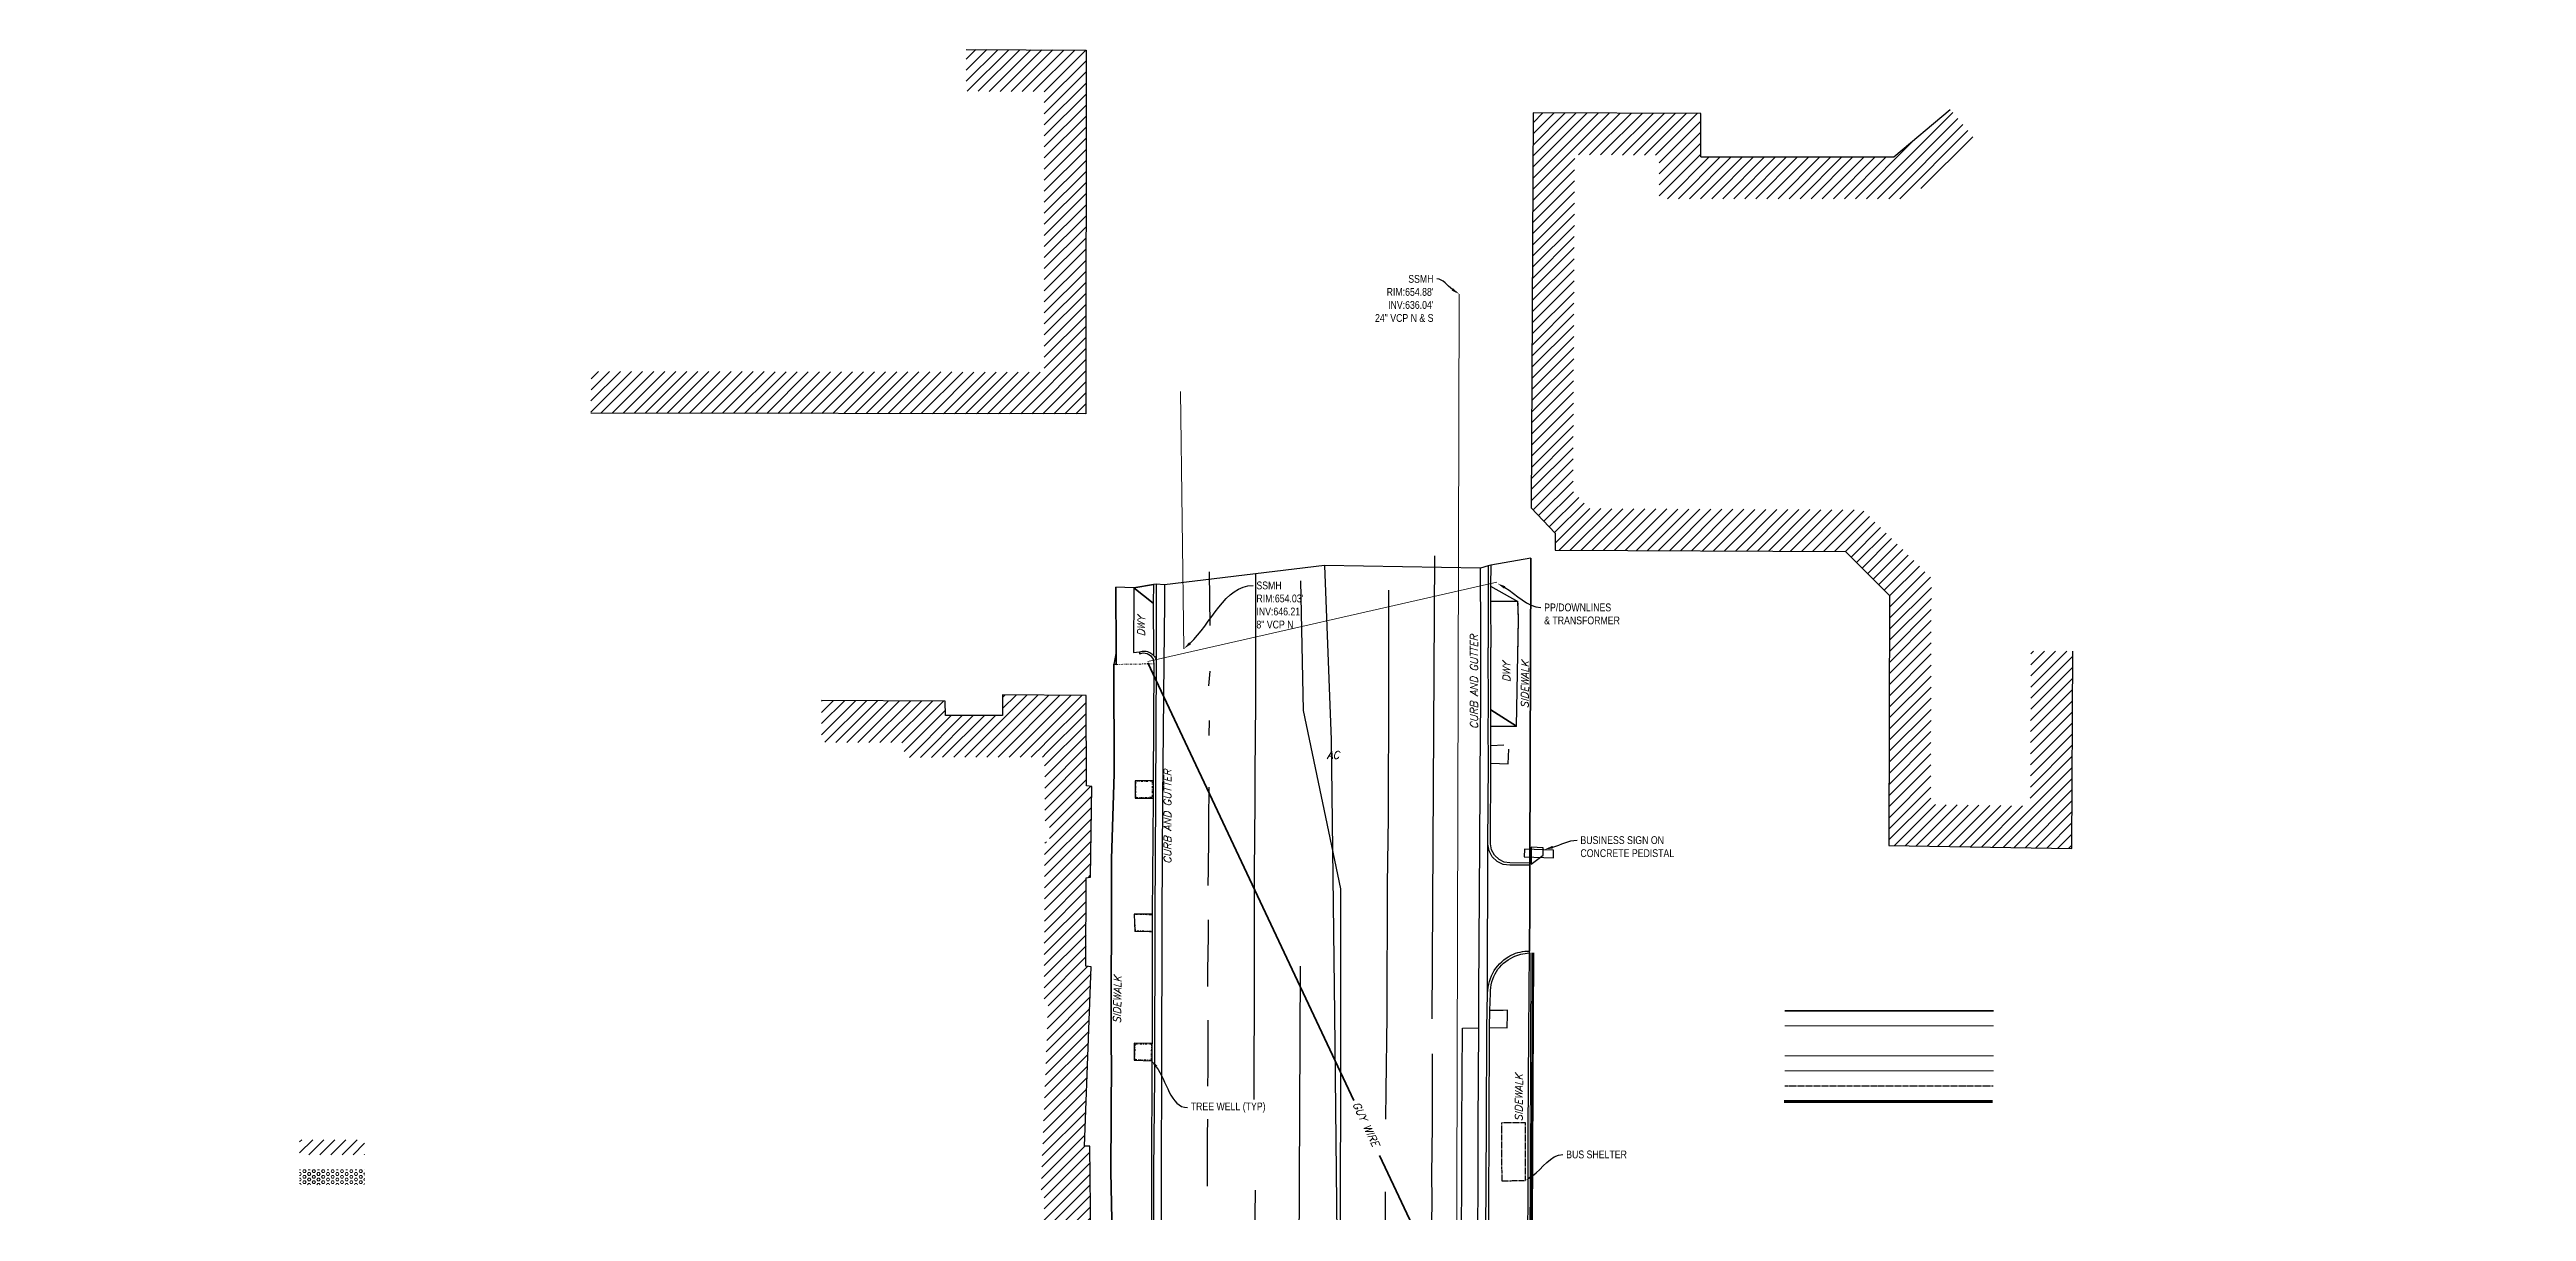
# Model space of a CAD drawing. Header units: feet. Extents: x 6441334 to 6442104, y 1883534 to 1884360.
# Drawn here: x 6441424 to 6442017, y 1884081 to 1884360 of the extents above; entities that cross this region are included whole.
import ezdxf
from ezdxf import colors
from ezdxf.entities.mleader import LeaderData, LeaderLine
from ezdxf.lldxf.tags import DXFTag
from ezdxf.math import Vec2, Vec3

# ---------------------------------------------------------------- set-up
doc = ezdxf.new("R2010")
doc.units = ezdxf.units.FT
doc.header["$MEASUREMENT"] = 0
for name, pattern in [('DASHDOT', [1, 0.5, -0.25, 0, -0.25]), ('DASHED2', [0.375, 0.25, -0.125]), ('HIDDEN2', [0.1875, 0.125, -0.0625])]:
    doc.linetypes.add(name, pattern=pattern)
for name, color, linetype, lineweight in [('V-DETL-PATT-BLDG-', 253, 'Continuous', 13), ('V-DETL-PATT-MISC-', 253, 'Continuous', 13), ('VF-BLDG-LINE-', 253, 'Continuous', 25), ('VF-BLDG-OVHD-LINE-', 253, 'DASHED2', 25), ('VF-ELEC-OVHD-LINE-', 253, 'OVERHEADELECTRIC', 15), ('VF-PVMT-EDGE-LINE-', 253, 'EDGEOFPAVEMENT', 35), ('VF-ROAD-CRWN-LINE-', 253, 'Continuous', 25), ('VF-ROAD-DRIV-LINE-', 253, 'Continuous', 35), ('VF-ROAD-STRP-WHIT-LINE-', 253, 'Continuous', 25), ('VF-SSWR-GEOP-LINE-QLB-', 253, 'SEWER', 15), ('VF-STRM-GEOP-LINE-QLB-', 253, 'STORMDRAIN', 15), ('VF-TOPO-BRKL-LINE-', 253, 'DASHDOT', 13), ('VF-TOPO-CONC-EDGE-LINE-', 253, 'Continuous', 25), ('VF-TOPO-CONC-GTFL-LINE-', 253, 'Continuous', 25), ('VF-TOPO-CONC-LIPG-LINE-', 253, 'Continuous', 25), ('VF-TOPO-CONC-TBCB-LINE-', 253, 'Continuous', 25), ('VF-TOPO-CONC-TBWK-LINE-', 253, 'Continuous', 35), ('VF-TOPO-CONC-WALL-LINE-', 253, 'Continuous', 9), ('VF-TOPO-GUY WIRE', 253, 'Continuous', 35), ('VF-TOPO-TEXT-', 253, 'Continuous', 25)]:
    doc.layers.add(name, color=color, linetype=linetype, lineweight=lineweight)
doc.layers.add('VF-TINN-DSRF-BNDY-', color=253, linetype='Continuous', lineweight=25, plot=False)
doc.styles.add('CG-Boundary', font='simplex.shx', dxfattribs={"oblique": 15, "height": 0.115})
doc.styles.add('NCS1-Anno', font='arial.ttf', dxfattribs={"width": 0.8, "height": 0.1})
doc.styles.get("Standard").update_dxf_attribs({"font": 'arial.ttf'})
tags = doc.linetypes.add('EDGEOFPAVEMENT', pattern='A,1,-0.03,["EP",Standard,S=0.08,R=0,X=0,Y=-0.04],-0.16,1', length=2.19).pattern_tags.tags
tags[6] = DXFTag(74, 10)
tags = doc.linetypes.add('OVERHEADELECTRIC', pattern='A,1,-0.03,["OE",Standard,S=0.08,R=0,X=0,Y=-0.04],-0.16,1', length=2.19).pattern_tags.tags
tags[6] = DXFTag(74, 10)
tags = doc.linetypes.add('SEWER', pattern='A,1,-0.03,["SS",Standard,S=0.08,R=0,X=0,Y=-0.04],-0.16,1', length=2.19).pattern_tags.tags
tags[6] = DXFTag(74, 10)
tags = doc.linetypes.add('STORMDRAIN', pattern='A,1,-0.03,["SD",Standard,S=0.08,R=0,X=0,Y=-0.04],-0.16,1', length=2.19).pattern_tags.tags
tags[6] = DXFTag(74, 10)
pattern_1 = [(45, (0, 0), (-1.3258252147, 1.3258252147), [])]

msp = doc.modelspace()

# ---------------------------------------------------------------- hatches: boundary and pattern name
at = {"layer": 'V-DETL-PATT-BLDG-'}
h = msp.add_hatch(dxfattribs=at)
h.set_pattern_fill('ANSI31', color=256, scale=15)
h.set_pattern_definition(pattern_1)
h.paths.add_polyline_path([(6441672.02, 1884359.89), (6441643.29, 1884360.05), (6441643.24, 1884350.05), (6441662.01, 1884349.94), (6441661.99, 1884282.7), (6441553.37, 1884282.89), (6441553.36, 1884272.89), (6441671.99, 1884272.68)])
h = msp.add_hatch(dxfattribs=at)
h.set_pattern_fill('ANSI31', color=256, scale=15)
h.set_pattern_definition(pattern_1)
h.paths.add_polyline_path([(6441789.12, 1884334.8), (6441809.35, 1884334.71), (6441809.38, 1884324.29), (6441869.21, 1884324.29), (6441885.54, 1884337.96), (6441879.12, 1884345.63), (6441865.58, 1884334.29), (6441819.35, 1884334.29), (6441819.33, 1884344.67), (6441779.17, 1884344.84), (6441778.7, 1884250.15), (6441784.41, 1884244.13), (6441784.44, 1884240.04), (6441854.01, 1884239.69), (6441864.6, 1884229.17), (6441864.44, 1884169.22), (6441908.25, 1884168.51), (6441908.47, 1884215.79), (6441898.47, 1884215.84), (6441898.3, 1884178.67), (6441874.46, 1884179.06), (6441874.61, 1884233.33), (6441858.15, 1884249.67), (6441792.62, 1884250), (6441788.72, 1884254.12)])
h = msp.add_hatch(dxfattribs=at)
h.set_pattern_fill('ANSI31', color=256, scale=15)
h.set_pattern_definition(pattern_1)
h.paths.add_polyline_path([(6441672.07, 1884161.45), (6441673.09, 1884161.6), (6441673.4, 1884183.34), (6441672.1, 1884183.56), (6441672.02, 1884205.19), (6441651.99, 1884205.31), (6441652, 1884200.38), (6441638.3, 1884200.36), (6441638.24, 1884203.82), (6441608.64, 1884203.97), (6441608.58, 1884193.97), (6441628.42, 1884193.87), (6441628.48, 1884190.35), (6441662.02, 1884190.39), (6441662.01, 1884195.25), (6441662.06, 1884195.25), (6441662.13, 1884175.15), (6441663.28, 1884174.95), (6441663.21, 1884170.25), (6441662.1, 1884170.08), (6441661.95, 1884131.9), (6441662.93, 1884131.73), (6441661.19, 1884086.68), (6441662.01, 1884086.72), (6441661.73, 1884052.55), (6441653.78, 1884052.45), (6441653.79, 1884041.81), (6441653.3, 1884041.81), (6441653.1, 1884047.68), (6441627.7, 1884048.08), (6441627.83, 1884041.53), (6441595.37, 1884041.79), (6441595.39, 1884040.7), (6441593.43, 1884040.71), (6441593.4, 1884041.72), (6441561.56, 1884041.88), (6441561.57, 1884045.89), (6441530.03, 1884045.76), (6441530.11, 1884044.89), (6441528.63, 1884044.9), (6441528.59, 1884045.75), (6441489.07, 1884045.86), (6441488.96, 1884044.85), (6441477.31, 1884044.8), (6441477.24, 1884042), (6441444.85, 1884041.98), (6441444.85, 1884042.17), (6441433.62, 1884042.01), (6441433.65, 1884054.08), (6441423.65, 1884054.1), (6441423.6, 1884031.87), (6441434.72, 1884032.02), (6441434.7, 1884030.9), (6441445.78, 1884030.96), (6441445.72, 1884031.98), (6441475.78, 1884032), (6441475.74, 1884030.74), (6441486.97, 1884030.78), (6441487.07, 1884034.84), (6441497.93, 1884034.9), (6441498.03, 1884035.83), (6441519.1, 1884035.77), (6441519.14, 1884034.96), (6441541.1, 1884034.82), (6441541.01, 1884035.8), (6441551.55, 1884035.85), (6441551.53, 1884030.98), (6441562.44, 1884030.85), (6441562.5, 1884031.87), (6441583.75, 1884031.77), (6441583.79, 1884030.77), (6441605.61, 1884030.65), (6441605.58, 1884031.71), (6441626.79, 1884031.54), (6441626.85, 1884030.57), (6441638.04, 1884030.45), (6441637.9, 1884037.92), (6441643.43, 1884037.83), (6441643.63, 1884031.8), (6441663.79, 1884031.81), (6441663.79, 1884042.58), (6441672.87, 1884042.7), (6441672.88, 1884053.89), (6441671.74, 1884053.88), (6441671.91, 1884075.17), (6441673.13, 1884074.89), (6441672.9, 1884097.17), (6441671.6, 1884097.12), (6441673.27, 1884140.1), (6441671.98, 1884140.32)])
h = msp.add_hatch(dxfattribs=at)
h.set_pattern_fill('ANSI31', color=256, scale=15)
h.set_pattern_definition([(45, (0, 3.6), (-1.3258252147, 1.3258252147), [])])
h.paths.add_polyline_path([(6441483.5, 1884098.69), (6441499.11, 1884098.69), (6441499.11, 1884095.09), (6441483.5, 1884095.09)])
at = {"layer": 'V-DETL-PATT-MISC-'}
h = msp.add_hatch(dxfattribs=at)
h.set_pattern_fill('HEX', color=256, scale=3)
h.set_pattern_definition([(0, (0, 3.6), (0, 0.64951905284), [0.375, -0.75]), (120, (0, 3.6), (-0.5625, -0.32475952642), [0.375, -0.75]), (60, (0.375, 3.6), (-0.5625, 0.32475952642), [0.375, -0.75])])
h.paths.add_polyline_path([(6441483.5, 1884091.49), (6441483.5, 1884087.89), (6441499.11, 1884087.89), (6441499.11, 1884091.49)])

# ---------------------------------------------------------------- linework, layer by layer
at = {"layer": 'VF-BLDG-LINE-'}
for points in [[(6441643.29, 1884360.05), (6441672.02, 1884359.89), (6441671.99, 1884272.68), (6441553.36, 1884272.89)], [(6441819.35, 1884334.29), (6441819.33, 1884344.67), (6441779.17, 1884344.84), (6441778.7, 1884250.15), (6441784.41, 1884244.13), (6441784.44, 1884240.04), (6441854.01, 1884239.69), (6441864.6, 1884229.17), (6441864.44, 1884169.22), (6441908.25, 1884168.51), (6441908.47, 1884215.79)], [(6441819.35, 1884334.29), (6441865.58, 1884334.29), (6441879.12, 1884345.63)], [(6441673.13, 1884074.89), (6441672.9, 1884097.17), (6441671.6, 1884097.12), (6441673.27, 1884140.1), (6441671.98, 1884140.32), (6441672.07, 1884161.45), (6441673.09, 1884161.6), (6441673.4, 1884183.34), (6441672.1, 1884183.56), (6441672.02, 1884205.19), (6441651.99, 1884205.31), (6441652, 1884200.38), (6441638.3, 1884200.36), (6441638.24, 1884203.82), (6441608.64, 1884203.97)]]:
    msp.add_lwpolyline(points, dxfattribs=at)
for points in [[(6441778.66, 1884168.81), (6441778.67, 1884164.78), (6441781.6, 1884166.87), (6441781.6, 1884168.7), (6441778.66, 1884168.81)], [(6441784.02, 1884166.29), (6441784.01, 1884168.12), (6441777.05, 1884168.31), (6441776.97, 1884166.5), (6441784.02, 1884166.29)]]:
    msp.add_lwpolyline(points, close=True, dxfattribs=at)
msp.add_polyline3d([(6441819.35, 1884334.29, 673.74), (6441865.58, 1884334.29, 670.47), (6441879.12, 1884345.63, 672.38)], dxfattribs=at)
for points in [[(6441778.66, 1884168.81, 655.24), (6441778.67, 1884164.78, 655.1), (6441781.6, 1884166.87, 655.04), (6441781.6, 1884168.7, 655.33), (6441778.66, 1884168.81, 655.24)], [(6441784.02, 1884166.29, 664.59), (6441784.01, 1884168.12, 663.91), (6441777.05, 1884168.31, 663.97), (6441776.97, 1884166.5, 664.01), (6441784.02, 1884166.29, 664.59)]]:
    msp.add_polyline3d(points, close=True, dxfattribs=at)
at = {"layer": 'VF-BLDG-OVHD-LINE-', "ltscale": 0.6}
for p, q in [((6441839.49, 1884111.61), (6441889.49, 1884111.61)), ((6441777.34, 1884102.74, 658.27), (6441771.56, 1884102.71, 657.96)), ((6441771.56, 1884102.71, 657.96), (6441771.63, 1884088.85, 658.29)), ((6441777.36, 1884088.9, 658.32), (6441777.34, 1884102.74, 658.27)), ((6441771.63, 1884088.85, 658.29), (6441777.36, 1884088.9, 658.32))]:
    msp.add_line(p, q, dxfattribs=at)
at = {"layer": 'VF-ELEC-OVHD-LINE-', "ltscale": 0.6}
msp.add_line((6441839.49, 1884126), (6441889.49, 1884126), dxfattribs=at)
at = {"layer": 'VF-ELEC-OVHD-LINE-', "elevation": 654.49}
msp.add_lwpolyline([(6441770.47, 1884232.33), (6441686.83, 1884213.31)], dxfattribs=at)
at = {"layer": 'VF-PVMT-EDGE-LINE-'}
msp.add_line((6441839.49, 1884129.6), (6441889.49, 1884129.6), dxfattribs=at)
at = {"layer": 'VF-ROAD-CRWN-LINE-', "elevation": 655.02}
msp.add_lwpolyline([(6441729.18, 1884236.38), (6441730.72, 1884194.54), (6441731.56, 1884128.82), (6441732.53, 1884038.14), (6441732.37, 1883998.1)], dxfattribs=at)
at = {"layer": 'VF-ROAD-DRIV-LINE-'}
for points in [[(6441688.15, 1884231.77, 654.04), (6441683.45, 1884231, 654.28), (6441688.13, 1884227.34, 653.58)], [(6441769.03, 1884197.75, 654.17), (6441775.16, 1884197.81, 654.38), (6441769.04, 1884201.71, 653.68)]]:
    msp.add_polyline3d(points, dxfattribs=at)
at = {"layer": 'VF-ROAD-STRP-WHIT-LINE-'}
for p, q in [((6441701.5, 1884234.86, 654.33), (6441701.67, 1884222, 654.17)), ((6441712.66, 1884234.4, 654.74), (6441712.65, 1884227.51, 654.7)), ((6441755.55, 1884238.67, 654.4), (6441754.92, 1884127.68, 653.75)), ((6441744.49, 1884230.4, 654.76), (6441744.48, 1884223.51, 654.71)), ((6441712.65, 1884227.51, 654.7), (6441712.61, 1884210.37, 654.58)), ((6441744.48, 1884223.51, 654.71), (6441744.48, 1884206.61, 654.58)), ((6441701.66, 1884211.05, 654.12), (6441701.34, 1884207.49, 654.12)), ((6441712.61, 1884210.37, 654.58), (6441712.6, 1884203.48, 654.54)), ((6441744.48, 1884206.61, 654.58), (6441744.47, 1884199.72, 654.53)), ((6441701.51, 1884199.22, 654.06), (6441701.45, 1884195.6, 654.05)), ((6441712.6, 1884203.48, 654.54), (6441712.48, 1884186.63, 654.42)), ((6441744.47, 1884199.72, 654.53), (6441744.41, 1884182.84, 654.43)), ((6441712.48, 1884186.63, 654.42), (6441712.43, 1884179.74, 654.37)), ((6441701.41, 1884183.18, 653.94), (6441701.38, 1884175.18, 653.87)), ((6441744.41, 1884182.84, 654.43), (6441744.38, 1884175.95, 654.39)), ((6441701.38, 1884175.18, 653.87), (6441701.37, 1884171.28, 653.83)), ((6441712.43, 1884179.74, 654.37), (6441712.33, 1884162.73, 654.18)), ((6441744.38, 1884175.95, 654.39), (6441744.21, 1884159.85, 654.27)), ((6441701.37, 1884171.28, 653.83), (6441701.26, 1884163.57, 653.74)), ((6441701.26, 1884163.57, 653.74), (6441701.21, 1884159.67, 653.7)), ((6441712.33, 1884162.73, 654.18), (6441712.29, 1884155.84, 654.1)), ((6441744.21, 1884159.85, 654.27), (6441744.14, 1884152.97, 654.23)), ((6441701.24, 1884151.37, 653.64), (6441701.25, 1884147.47, 653.61)), ((6441712.29, 1884155.84, 654.1), (6441712.3, 1884138.96, 653.98)), ((6441744.14, 1884152.97, 654.23), (6441744.12, 1884135.28, 654.07)), ((6441701.25, 1884147.47, 653.61), (6441701.13, 1884139.29, 653.54)), ((6441701.13, 1884139.29, 653.54), (6441701.08, 1884135.4, 653.51)), ((6441712.3, 1884138.96, 653.98), (6441712.3, 1884132.07, 653.93)), ((6441744.12, 1884135.28, 654.07), (6441744.1, 1884128.39, 654.01)), ((6441701.16, 1884127.35, 653.47), (6441701.18, 1884123.46, 653.44)), ((6441712.3, 1884132.07, 653.93), (6441712.22, 1884115.24, 653.8)), ((6441744.1, 1884128.39, 654.01), (6441743.83, 1884110.48, 653.88)), ((6441701.18, 1884123.46, 653.44), (6441701.16, 1884115.38, 653.38)), ((6441701.16, 1884115.38, 653.38), (6441701.15, 1884111.49, 653.35)), ((6441754.94, 1884119.29, 653.66), (6441754.94, 1884115.02, 653.63)), ((6441712.22, 1884115.24, 653.8), (6441712.2, 1884108.35, 653.75)), ((6441743.83, 1884110.48, 653.88), (6441743.75, 1884103.59, 653.83)), ((6441754.94, 1884115.02, 653.63), (6441754.93, 1884107.31, 653.56)), ((6441701.09, 1884103.58, 653.29), (6441701.07, 1884099.69, 653.26)), ((6441754.93, 1884107.31, 653.56), (6441754.93, 1884103.04, 653.52)), ((6441701.07, 1884099.69, 653.26), (6441701.06, 1884091.41, 653.19)), ((6441754.93, 1884103.04, 653.52), (6441754.87, 1884095.33, 653.45)), ((6441754.87, 1884095.33, 653.45), (6441754.84, 1884091.06, 653.4)), ((6441701.06, 1884091.41, 653.19), (6441701.05, 1884087.52, 653.16)), ((6441743.71, 1884086.17, 653.65), (6441743.68, 1884031.41, 653.06)), ((6441754.84, 1884091.06, 653.4), (6441754.85, 1884083.49, 653.36)), ((6441754.85, 1884083.49, 653.36), (6441754.84, 1884079.22, 653.33))]:
    msp.add_line(p, q, dxfattribs=at)
for points in [[(6441733.03, 1884037.3, 653.16), (6441733.1, 1884158.85, 654.44), (6441724.15, 1884201.62, 654.76), (6441723.52, 1884232.7, 654.98)], [(6441723.34, 1884140.27, 654.23), (6441722.88, 1884036.54, 653.16), (6441711.99, 1884036.83, 653.04), (6441712.59, 1884086.56, 653.6)]]:
    msp.add_polyline3d(points, dxfattribs=at)
at = {"layer": 'VF-SSWR-GEOP-LINE-QLB-', "ltscale": 0.6}
msp.add_line((6441839.49, 1884118.81), (6441889.49, 1884118.81), dxfattribs=at)
at = {"layer": 'VF-SSWR-GEOP-LINE-QLB-', "ltscale": 0.6, "flags": 128}
for points, elevation in [([(6441761.46, 1884301.41), (6441760.65, 1883994.17)], 654.88), ([(6441695.46, 1884216.37), (6441694.63, 1884278.06)], 654.03)]:
    msp.add_lwpolyline(points, dxfattribs=dict(at, elevation=elevation))
at = {"layer": 'VF-STRM-GEOP-LINE-QLB-', "ltscale": 0.6}
msp.add_line((6441839.49, 1884115.21), (6441889.49, 1884115.21), dxfattribs=at)
at = {"layer": 'VF-TINN-DSRF-BNDY-'}
msp.add_polyline3d([(6441777.92, 1884060.72, 653.57), (6441778, 1884100.47, 653.84), (6441778.13, 1884124.43, 654.03), (6441778.29, 1884143.93, 654.21), (6441778.39, 1884154.61, 653.92), (6441778.39, 1884164.51, 654.36), (6441778.33, 1884165.01, 654.4), (6441778.63, 1884238.14, 654.77), (6441768.99, 1884236.4, 654.42), (6441768.38, 1884236.3, 653.75), (6441766.52, 1884235.71, 653.83), (6441729.18, 1884236.38, 655.02), (6441690.79, 1884231.74, 653.55), (6441688.85, 1884231.9, 653.48), (6441688.15, 1884231.77, 654.04), (6441683.45, 1884231, 654.28), (6441679.16, 1884231.14, 654.46), (6441679.24, 1884215.64, 654.14), (6441678.67, 1884212.69, 654.4), (6441678.75, 1884186.37, 653.93), (6441678.09, 1884166.03, 653.68), (6441678, 1884119.89, 653.25), (6441678.08, 1884118.08, 653.25), (6441677.98, 1884091.05, 653.09), (6441678.58, 1884060.24, 652.84)], dxfattribs=at)
at = {"layer": 'VF-TOPO-BRKL-LINE-'}
for p, q in [((6441775.16, 1884197.81), (6441775.66, 1884223.49)), ((6441775.66, 1884223.49), (6441775.52, 1884227.72)), ((6441679.24, 1884212.63), (6441688.24, 1884212.78)), ((6441679.24, 1884212.63, 654.39), (6441688.24, 1884212.78, 653.96))]:
    msp.add_line(p, q, dxfattribs=at)
for points in [[(6441687.89, 1884184.64), (6441683.97, 1884184.51), (6441683.95, 1884180.73), (6441687.88, 1884180.78), (6441687.89, 1884184.64)], [(6441687.68, 1884121.6), (6441683.77, 1884121.61), (6441683.72, 1884117.93), (6441687.62, 1884117.79), (6441687.68, 1884121.6)]]:
    msp.add_lwpolyline(points, close=True, dxfattribs=at)
for points in [[(6441687.67, 1884152.61), (6441683.6, 1884152.69), (6441683.85, 1884148.78)], [(6441687.65, 1884148.72), (6441686.96, 1884148.71), (6441683.85, 1884148.78)]]:
    msp.add_lwpolyline(points, dxfattribs=at)
for points in [[(6441687.89, 1884184.64, 653.64), (6441683.97, 1884184.51, 653.65), (6441683.95, 1884180.73, 653.61), (6441687.88, 1884180.78, 653.59), (6441687.89, 1884184.64, 653.64)], [(6441687.68, 1884121.6, 653.03), (6441683.77, 1884121.61, 653.22), (6441683.72, 1884117.93, 653.14), (6441687.62, 1884117.79, 652.98), (6441687.68, 1884121.6, 653.03)]]:
    msp.add_polyline3d(points, close=True, dxfattribs=at)
for points in [[(6441687.67, 1884152.61, 653.42), (6441683.6, 1884152.69, 653.41), (6441683.85, 1884148.78, 653.19)], [(6441687.65, 1884148.72, 653.36), (6441686.96, 1884148.71, 653.31), (6441683.85, 1884148.78, 653.19)]]:
    msp.add_polyline3d(points, dxfattribs=at)
at = {"layer": 'VF-TOPO-CONC-EDGE-LINE-'}
for p, q in [((6441775.16, 1884197.81, 654.38), (6441775.66, 1884223.49, 654.57)), ((6441775.66, 1884223.49, 654.57), (6441775.52, 1884227.72, 654.65)), ((6441772.16, 1884193.26, 654.32), (6441769.01, 1884193.15, 654.25)), ((6441688.06, 1884184.8, 653.74), (6441683.81, 1884184.69, 653.85))]:
    msp.add_line(p, q, dxfattribs=at)
for points in [[(6441683.45, 1884231, 654.28), (6441683.38, 1884215.51, 654.02), (6441684.82, 1884215.68, 653.96), (6441685.12, 1884215.77, 653.91), (6441685.44, 1884215.82, 653.86), (6441685.77, 1884215.84, 653.81), (6441686.1, 1884215.83, 653.75), (6441686.42, 1884215.79, 653.7), (6441686.74, 1884215.71, 653.65), (6441687.04, 1884215.61, 653.6), (6441687.33, 1884215.47, 653.55), (6441687.57, 1884215.33, 653.51), (6441687.79, 1884215.17, 653.47), (6441688, 1884214.99, 653.43), (6441688.19, 1884214.79, 653.39), (6441688.39, 1884214.53, 653.37), (6441688.57, 1884214.26, 653.34), (6441688.72, 1884213.96, 653.32), (6441688.84, 1884213.66, 653.29), (6441688.62, 1884180.62, 653.12)], [(6441768.98, 1884231.41, 654.38), (6441775.52, 1884227.72, 654.65), (6441768.95, 1884227.74, 653.76), (6441768.99, 1884216.65, 653.72)], [(6441769.01, 1884188.94, 654.24), (6441773.19, 1884188.81, 654.33), (6441773.3, 1884192.35, 654.34)], [(6441683.81, 1884184.69, 653.85), (6441683.79, 1884180.58, 653.82), (6441688.08, 1884180.58, 653.74)], [(6441778.39, 1884164.51, 654.36), (6441773.58, 1884164.47, 654.17), (6441771.97, 1884164.69, 653.86), (6441770.51, 1884165.4, 653.54), (6441769.35, 1884166.54, 653.48), (6441768.6, 1884167.98, 653.42), (6441768.33, 1884169.58, 653.37)], [(6441687.89, 1884152.74, 653.44), (6441683.57, 1884152.8, 653.52), (6441683.67, 1884148.59, 653.41)], [(6441687.86, 1884148.47, 653.39), (6441687.22, 1884148.49, 653.42), (6441683.67, 1884148.59, 653.41)], [(6441768.26, 1884133.83, 653.2), (6441768.29, 1884134.54, 653.23), (6441768.37, 1884135.25, 653.27), (6441768.51, 1884135.95, 653.3), (6441768.69, 1884136.64, 653.34), (6441768.91, 1884137.32, 653.37), (6441769.18, 1884137.99, 653.4), (6441769.5, 1884138.62, 653.44), (6441769.85, 1884139.24, 653.47), (6441770.24, 1884139.81, 653.52), (6441770.67, 1884140.36, 653.57), (6441771.13, 1884140.88, 653.62), (6441771.63, 1884141.37, 653.68), (6441772.17, 1884141.83, 653.73), (6441772.73, 1884142.24, 653.78), (6441773.31, 1884142.62, 653.83), (6441773.61, 1884142.79, 653.86), (6441773.92, 1884142.94, 653.88), (6441774.43, 1884143.17, 653.92), (6441774.96, 1884143.38, 653.96), (6441775.5, 1884143.55, 654.01), (6441776.05, 1884143.69, 654.05), (6441776.6, 1884143.8, 654.09), (6441777.17, 1884143.87, 654.13), (6441777.73, 1884143.92, 654.17), (6441778.29, 1884143.93, 654.21)], [(6441768.69, 1884125.56, 653.78), (6441772.92, 1884125.5, 653.91), (6441773, 1884128.72, 653.97), (6441773.02, 1884129.72, 653.96)], [(6441773.02, 1884129.72, 653.96), (6441771.96, 1884129.7, 653.96), (6441768.82, 1884129.65, 653.83)], [(6441687.78, 1884121.78, 653.12), (6441683.58, 1884121.82, 653.21), (6441683.57, 1884117.75, 653.17), (6441687.74, 1884117.56, 653.12)], [(6441765.88, 1884035.73, 652.52), (6441763.77, 1884035.77, 652.61), (6441762.08, 1884037.49, 652.67), (6441761.99, 1884063.08, 652.9), (6441762.09, 1884102.08, 653.28), (6441762.2, 1884125.44, 653.45), (6441766.17, 1884125.52, 653.21)]]:
    msp.add_polyline3d(points, dxfattribs=at)
msp.add_point((6441687.83, 1884121.75, 653.15), dxfattribs=at)
at = {"layer": 'VF-TOPO-CONC-GTFL-LINE-'}
for points in [[(6441768.38, 1884236.3, 653.75), (6441768.36, 1884227.72, 653.72), (6441768.4, 1884216.57, 653.64)], [(6441688.85, 1884231.9, 653.48), (6441688.81, 1884227.36, 653.41), (6441688.84, 1884213.66, 653.29)], [(6441767.75, 1884062.73, 652.64), (6441767.97, 1884102.28, 652.95), (6441768.09, 1884125.42, 653.15), (6441768.26, 1884133.83, 653.2), (6441768.33, 1884169.58, 653.37), (6441768.49, 1884188.96, 653.56), (6441768.38, 1884197.77, 653.59), (6441768.45, 1884201.74, 653.6), (6441768.4, 1884216.57, 653.64)], [(6441688.62, 1884180.62, 653.12), (6441688.49, 1884152.57, 652.83), (6441688.42, 1884113.69, 652.49), (6441688.21, 1884091.39, 652.33), (6441688.12, 1884045.53, 651.99)]]:
    msp.add_polyline3d(points, dxfattribs=at)
at = {"layer": 'VF-TOPO-CONC-LIPG-LINE-'}
msp.add_line((6441766.59, 1884219.65, 653.71), (6441766.52, 1884235.71, 653.83), dxfattribs=at)
for points in [[(6441690.79, 1884231.74, 653.55), (6441690.82, 1884227.36, 653.5), (6441690.68, 1884213.16, 653.37)], [(6441765.91, 1884062.59, 652.68), (6441766.01, 1884102.22, 653.06), (6441766.17, 1884125.52, 653.21), (6441766.12, 1884133.82, 653.28), (6441766.38, 1884169.72, 653.58), (6441766.54, 1884197.67, 653.64), (6441766.6, 1884201.87, 653.67), (6441766.59, 1884219.65, 653.71)], [(6441690.68, 1884213.16, 653.37), (6441690.33, 1884180.32, 653.16), (6441690.14, 1884152.11, 652.9), (6441690.09, 1884114.02, 652.6), (6441689.98, 1884092.89, 652.44), (6441689.95, 1884045.62, 652.11), (6441690.03, 1884038.34, 652.03)]]:
    msp.add_polyline3d(points, dxfattribs=at)
at = {"layer": 'VF-TOPO-CONC-TBCB-LINE-'}
msp.add_line((6441688.24, 1884212.78, 653.96), (6441688.06, 1884184.8, 653.74), dxfattribs=at)
for points in [[(6441768.99, 1884236.4, 654.42), (6441768.98, 1884231.41, 654.38), (6441768.95, 1884227.74, 653.76)], [(6441688.15, 1884231.77, 654.04), (6441688.13, 1884227.34, 653.58), (6441688.19, 1884214.79, 653.39)], [(6441778.33, 1884165.01, 654.4), (6441773.61, 1884165.04, 654.25), (6441772.24, 1884165.24, 654.2), (6441770.98, 1884165.84, 654.14), (6441769.91, 1884166.87, 654.12), (6441769.21, 1884168.18, 654.09), (6441768.97, 1884169.65, 654.06), (6441769.01, 1884188.94, 654.24), (6441769.01, 1884193.15, 654.25), (6441769.03, 1884197.75, 654.17), (6441769.04, 1884201.71, 653.68), (6441768.99, 1884216.65, 653.72)], [(6441684.82, 1884215.68, 653.96), (6441684.79, 1884215.21, 653.97), (6441685.71, 1884215.41, 653.95), (6441686.64, 1884215.25, 653.93), (6441687.44, 1884214.76, 653.92), (6441688.06, 1884213.86, 653.94), (6441688.24, 1884212.78, 653.96)], [(6441688.06, 1884184.8, 653.74), (6441688.08, 1884180.58, 653.74), (6441687.89, 1884152.74, 653.44), (6441687.86, 1884148.47, 653.39), (6441687.83, 1884121.75, 653.15), (6441687.78, 1884121.78, 653.12), (6441687.74, 1884117.56, 653.12), (6441687.67, 1884090.92, 652.95), (6441687.59, 1884064.35, 652.73), (6441687.58, 1884060.14, 652.71), (6441687.56, 1884045.58, 652.62)], [(6441768.48, 1884062.66, 653.32), (6441768.64, 1884102.05, 653.62), (6441768.69, 1884125.56, 653.78), (6441768.82, 1884129.65, 653.83), (6441768.92, 1884133.83, 653.91), (6441768.93, 1884134.5, 653.91), (6441768.99, 1884135.18, 653.9), (6441769.1, 1884135.85, 653.9), (6441769.26, 1884136.52, 653.9), (6441769.47, 1884137.17, 653.9), (6441769.72, 1884137.81, 653.9), (6441770.02, 1884138.42, 653.9), (6441770.36, 1884139, 653.9), (6441770.73, 1884139.54, 653.9), (6441771.14, 1884140.05, 653.91), (6441771.6, 1884140.53, 653.92), (6441772.08, 1884140.99, 653.93), (6441772.6, 1884141.41, 653.93), (6441773.14, 1884141.79, 653.94), (6441773.7, 1884142.14, 653.95), (6441774.28, 1884142.45, 653.95), (6441774.74, 1884142.66, 653.99), (6441775.22, 1884142.85, 654.02), (6441775.7, 1884143.01, 654.05), (6441776.2, 1884143.15, 654.08), (6441776.7, 1884143.27, 654.12), (6441777.21, 1884143.36, 654.15), (6441777.72, 1884143.42, 654.18), (6441778.22, 1884143.46, 654.22)]]:
    msp.add_polyline3d(points, dxfattribs=at)
at = {"layer": 'VF-TOPO-CONC-TBWK-LINE-'}
msp.add_line((6441778.33, 1884165.01, 654.4), (6441778.63, 1884238.14, 654.77), dxfattribs=at)
for points in [[(6441679.16, 1884231.14, 654.46), (6441679.24, 1884215.64, 654.14), (6441679.24, 1884212.63, 654.39), (6441678.67, 1884212.69, 654.4), (6441678.75, 1884186.37, 653.93), (6441678.09, 1884166.03, 653.68)], [(6441678.09, 1884166.03, 653.68), (6441678, 1884119.89, 653.25), (6441678.08, 1884118.08, 653.25), (6441677.98, 1884091.05, 653.09), (6441678.58, 1884060.24, 652.84), (6441677.89, 1884037.69, 652.99)], [(6441778.29, 1884143.93, 654.21), (6441778.39, 1884154.61, 653.92), (6441778.39, 1884164.51, 654.36), (6441778.33, 1884165.01, 654.4)]]:
    msp.add_polyline3d(points, dxfattribs=at)
at = {"layer": 'VF-TOPO-CONC-WALL-LINE-', "elevation": 659.03}
msp.add_lwpolyline([(6441778.58, 1884143.51), (6441778.26, 1884045.96), (6441799.53, 1884045.94), (6441799.53, 1884024.65), (6442017.14, 1884024.46), (6442017.17, 1884045.24)], dxfattribs=at)
at = {"layer": 'VF-TOPO-CONC-WALL-LINE-', "linetype": 'HIDDEN2', "ltscale": 0.6, "const_width": 0.5}
for points in [[(6441779.08, 1884143.51), (6441778.55, 1884046.19), (6441799.95, 1884046.29), (6441799.79, 1884024.93), (6442016.82, 1884024.73), (6442016.97, 1884045.24)], [(6441839.3, 1884107.85), (6441889.28, 1884107.85)]]:
    msp.add_lwpolyline(points, dxfattribs=at)
at = {"layer": 'VF-TOPO-CONC-WALL-LINE-'}
for points in [[(6441779.34, 1884143.5), (6441778.86, 1884046.47), (6441800.22, 1884046.53), (6441800.11, 1884025.2), (6442016.58, 1884024.99), (6442016.73, 1884045.21)], [(6441839.29, 1884108.11), (6441889.28, 1884108.11)], [(6441889.28, 1884107.58), (6441839.29, 1884107.58)]]:
    msp.add_lwpolyline(points, dxfattribs=at)
msp.add_polyline3d([(6441799.08, 1884024.28, 653.45), (6441799.21, 1884045.61, 654.82), (6441777.92, 1884045.65, 653.45), (6441777.92, 1884060.72, 653.57), (6441778, 1884100.47, 653.84), (6441778.13, 1884124.43, 654.03), (6441778.22, 1884143.46, 654.22), (6441778.29, 1884143.93, 654.21)], dxfattribs=at)
at = {"layer": 'VF-TOPO-GUY WIRE'}
for points in [[(6441686.78, 1884213.03), (6441736.17, 1884108.05)], [(6441746.34, 1884086.43), (6441742.36, 1884094.89)], [(6441746.34, 1884086.43), (6441769.65, 1884036.87)]]:
    msp.add_lwpolyline(points, dxfattribs=at)

# ---------------------------------------------------------------- texts
at = {"layer": 'VF-TOPO-TEXT-', "char_height": 1.8, "attachment_point": 1, "style": 'CG-Boundary'}
for s, insert, width, rotation in [('DWY', (6441684.29, 1884219.39), 22.6973, 89.16159), ('CURB AND GUTTER', (6441764.1, 1884197.16, -693.72), 36.2014, 90), ('DWY', (6441771.86, 1884208.38), 22.6973, 90.03706), ('SIDEWALK', (6441776.25, 1884202.12), 22.6973, 89.53394), ('CURB AND GUTTER', (6441690.64, 1884164.83, -40.56), 36.2014, 90), ('SIDEWALK', (6441678.52, 1884126.59), 22.6973, 89.16159), ('SIDEWALK', (6441774.81, 1884103.1, -653.57), 22.6973, 89.73485), ('GUY WIRE', (6441737.47, 1884108.01, -652.85), 22.6973, 295.21221)]:
    msp.add_mtext(s, dxfattribs=dict(at, insert=insert, width=width, rotation=rotation))
at = {"layer": 'VF-TOPO-TEXT-', "insert": (6441729.74, 1884191.83), "char_height": 1.8, "width": 22.6973, "attachment_point": 1, "style": 'CG-Boundary'}
msp.add_mtext('AC', dxfattribs=at)

# ---------------------------------------------------------------- leaders
at = {"layer": 'VF-TOPO-TEXT-'}
ml = msp.add_multileader_mtext('Standard', dxfattribs=at)
ml.set_content('SSMH\\PRIM:654.88\'\\PINV:636.04\'\\P24" VCP N & S', color=256, style='NCS1-Anno')
ml.set_leader_properties()
ml.build(insert=Vec2(0, 0))
ml.multileader.update_dxf_attribs({"leader_type": 2, "dogleg_length": 0.1, "arrow_head_size": 2, "scale": 20})
ctx = ml.context
ctx.base_point, ctx.scale, ctx.char_height, ctx.arrow_head_size, ctx.landing_gap_size, ctx.plane_origin = Vec3(6441740.63, 1884305.05, 654.88), 20, 1.875, 2, 0.8, Vec3(6441761.46, 1884301.41, 654.88)
ctx.text_align_type = 2
notes = []
notes.append((ctx, [(0, (1, 1, 0), (6441758.08, 1884305.05, 654.88), (-1, 0), 2, [(0, [(6441761.46, 1884301.41, 654.88)], 0, [])])]))
ctx.mtext.insert, ctx.mtext.alignment, ctx.mtext.flow_direction = Vec3(6441755.28, 1884306, 654.88), 3, 5
ml = msp.add_multileader_mtext('Standard', dxfattribs=at)
ml.set_content('SSMH\\PRIM:654.03\'\\PINV:646.21\'\\P8" VCP N ', color=256, style='NCS1-Anno')
ml.set_leader_properties()
ml.build(insert=Vec2(0, 0))
ml.multileader.update_dxf_attribs({"leader_type": 2, "dogleg_length": 0.1, "arrow_head_size": 2, "scale": 20})
ctx = ml.context
ctx.base_point, ctx.scale, ctx.char_height, ctx.arrow_head_size, ctx.landing_gap_size, ctx.plane_origin = Vec3(6441712.04, 1884231.56, 654.03), 20, 1.875, 2, 0.8, Vec3(6441695.46, 1884216.37, 654.03)
notes.append((ctx, [(1, (1, 1, 0), (6441710.04, 1884231.56, 654.03), (1, 0), 2, [(0, [(6441695.46, 1884216.37, 654.03)], 0, [])])]))
ctx.mtext.insert, ctx.mtext.flow_direction = Vec3(6441712.84, 1884232.51, 654.03), 5
ml = msp.add_multileader_mtext('Standard', dxfattribs=at)
ml.set_content('PP/DOWNLINES\\P& TRANSFORMER', color=256, style='NCS1-Anno')
ml.set_leader_properties()
ml.build(insert=Vec2(0, 0))
ml.multileader.update_dxf_attribs({"leader_type": 2, "dogleg_length": 0.1, "arrow_head_size": 2, "scale": 20})
ctx = ml.context
ctx.base_point, ctx.scale, ctx.char_height, ctx.arrow_head_size, ctx.landing_gap_size, ctx.plane_origin = Vec3(6441781, 1884226.29, 662.54), 20, 1.875, 2, 0.8, Vec3(6441770.6, 1884232.05, 662.54)
notes.append((ctx, [(0, (1, 1, 0), (6441779, 1884226.29, 662.54), (1, 0), 2, [(0, [(6441770.6, 1884232.05, 662.54)], 0, [])])]))
ctx.mtext.insert, ctx.mtext.flow_direction = Vec3(6441781.8, 1884227.24, 662.54), 5
ml = msp.add_multileader_mtext('Standard', dxfattribs=at)
ml.set_content('BUSINESS SIGN ON\\PCONCRETE PEDISTAL', color=256, style='NCS1-Anno')
ml.set_leader_properties()
ml.build(insert=Vec2(0, 0))
ml.multileader.update_dxf_attribs({"leader_type": 2, "dogleg_length": 0.1, "arrow_head_size": 2, "scale": 20})
ctx = ml.context
ctx.base_point, ctx.scale, ctx.char_height, ctx.arrow_head_size, ctx.landing_gap_size, ctx.plane_origin = Vec3(6441789.69, 1884170.5, 654.88), 20, 1.875, 2, 0.8, Vec3(6441781.96, 1884168.29, 654.88)
notes.append((ctx, [(1, (1, 1, 0), (6441787.69, 1884170.5, 654.88), (1, 0), 2, [(0, [(6441781.96, 1884168.29, 654.88)], 0, [])])]))
ctx.mtext.insert, ctx.mtext.flow_direction = Vec3(6441790.49, 1884171.45, 654.88), 5
ml = msp.add_multileader_mtext('Standard', dxfattribs=at)
ml.set_content('TREE WELL (TYP)', color=256, style='NCS1-Anno')
ml.set_leader_properties()
ml.build(insert=Vec2(0, 0))
ml.multileader.update_dxf_attribs({"leader_type": 2, "dogleg_length": 0.1, "arrow_head_size": 2, "scale": 20})
ctx = ml.context
ctx.base_point, ctx.scale, ctx.char_height, ctx.arrow_head_size, ctx.landing_gap_size, ctx.plane_origin = Vec3(6441696.3, 1884106.4, 653.21), 20, 1.875, 2, 0.8, Vec3(6441683.58, 1884121.82, 653.21)
notes.append((ctx, [(1, (1, 1, 0), (6441694.3, 1884106.4, 653.21), (1, 0), 2, [(0, [(6441687.62, 1884117.79, 653.21)], 0, [])])]))
ctx.mtext.insert, ctx.mtext.flow_direction = Vec3(6441697.1, 1884107.61, 653.21), 5
ml = msp.add_multileader_mtext('Standard', dxfattribs=at)
ml.set_content('BUS SHELTER', color=256, style='NCS1-Anno')
ml.set_leader_properties()
ml.build(insert=Vec2(0, 0))
ml.multileader.update_dxf_attribs({"leader_type": 2, "dogleg_length": 0.1, "arrow_head_size": 2, "scale": 20})
ctx = ml.context
ctx.base_point, ctx.scale, ctx.char_height, ctx.arrow_head_size, ctx.landing_gap_size, ctx.plane_origin = Vec3(6441786.28, 1884095.14, 658.32), 20, 1.875, 2, 0.8, Vec3(6441777.36, 1884088.9, 658.32)
notes.append((ctx, [(0, (1, 1, 0), (6441784.28, 1884095.14, 658.32), (1, 0), 2, [(0, [(6441777.36, 1884088.9, 658.32)], 0, [])])]))
ctx.mtext.insert, ctx.mtext.flow_direction = Vec3(6441787.08, 1884096.1, 658.32), 5
for ctx, leaders in notes:
    for number, flags, end, landing, length, lines in leaders:
        leader = LeaderData()
        leader.index, (leader.has_last_leader_line, leader.has_dogleg_vector, leader.attachment_direction) = number, flags
        leader.last_leader_point, leader.dogleg_vector, leader.dogleg_length = Vec3(end), Vec3(landing), length
        for number, points, colour, breaks in lines:
            line = LeaderLine()
            line.index, line.vertices, line.color, line.breaks = number, Vec3.list(points), colors.encode_raw_color(colour), breaks
            leader.lines.append(line)
        ctx.leaders.append(leader)

doc.saveas('drawing.dxf')
